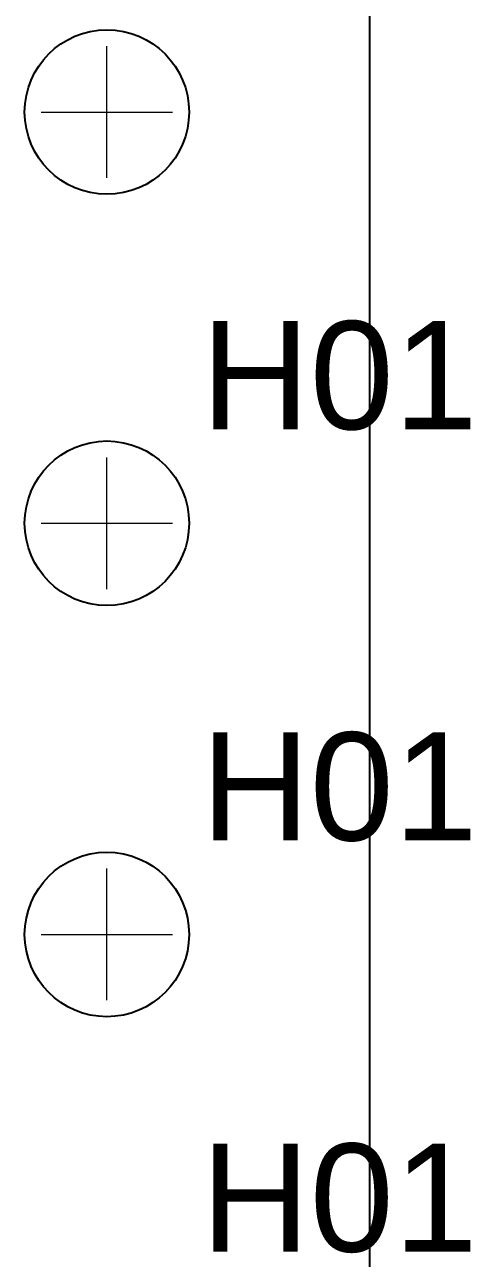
# Model space of a CAD drawing. Header units: millimetres. Extents: x 38 to 970, y 105 to 390.
# Drawn here: x 83.07 to 96.62, y 241.58 to 279.08 of the extents above; entities that cross this region are included whole.
import ezdxf

# ---------------------------------------------------------------- set-up
doc = ezdxf.new("R2010")
doc.units = ezdxf.units.MM
doc.layers.add('ANNOTATIONS', color=7, linetype='CONTINUOUS', lineweight=18)
doc.layers.add('VISIBLE', color=7, linetype='CONTINUOUS', lineweight=25)
doc.styles.add('CJK', font='Arial Unicode.ttf')

msp = doc.modelspace()

# ---------------------------------------------------------------- linework, layer by layer
at = {"layer": 'ANNOTATIONS'}
for p, q in [((85.57143, 274.42857), (85.57143, 278.42857)), ((83.57143, 276.42857), (87.57143, 276.42857)), ((85.57143, 261.92857), (85.57143, 265.92857)), ((83.57143, 263.92857), (87.57143, 263.92857)), ((85.57143, 249.42857), (85.57143, 253.42857)), ((83.57143, 251.42857), (87.57143, 251.42857))]:
    msp.add_line(p, q, dxfattribs=at)
at = {"layer": 'VISIBLE'}
msp.add_line((93.57143, 198.92857), (93.57143, 343.92857), dxfattribs=at)
for centre in [(85.57143, 276.42857), (85.57143, 263.92857), (85.57143, 251.42857)]:
    msp.add_circle(centre, 2.5, dxfattribs=at)

# ---------------------------------------------------------------- texts
at = {"layer": 'ANNOTATIONS', "style": 'CJK'}
for p in [(88.42857, 266.78571), (88.42857, 254.28571), (88.42857, 241.78571)]:
    msp.add_text('H01', height=3.285714, dxfattribs=at).set_placement(p)

doc.saveas('drawing.dxf')
